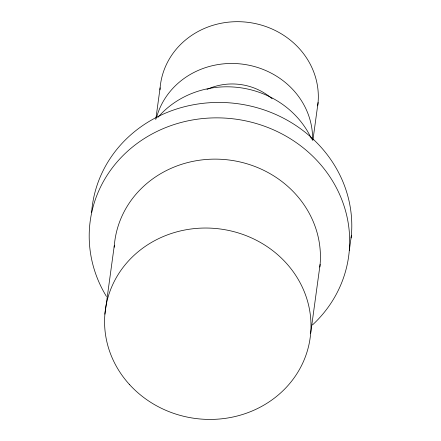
<?xml version="1.0" encoding="UTF-8"?>
<svg xmlns="http://www.w3.org/2000/svg" width="441" height="441" viewBox="0 0 441 441"><rect width="100%" height="100%" fill="white"/><g stroke="black" fill="none" stroke-linecap="round" stroke-linejoin="round"><path stroke-width="0.66" d="M104.897 314.179L114.335 245.273M155.772 119.494L160.111 87.82M312.917 140.221L318.082 102.483M310.673 333.28L320.111 264.374M349.283 250.675L351.394 235.251M114.191 247.274A103.348 95.548 7.8 0 1 225.715 159.636A103.348 95.548 7.8 0 1 319.841 267.042M106.468 296.495A130.415 120.575 7.8 0 1 144.576 138.358A130.415 120.575 7.8 0 1 318.727 162.426A130.415 120.575 7.8 0 1 312.46 324.956M91.612 212.501A130.415 120.575 7.8 0 1 232.55 103.106A130.415 120.575 7.8 0 1 351.13 237.958M157.917 117.383A90.234 83.426 7.8 0 1 311.605 139.036M206.983 89.446A57.209 52.892 7.8 0 1 272.119 98.773M159.967 89.854A79.341 73.355 7.8 0 1 246.072 22.122A79.341 73.355 7.8 0 1 317.707 105.873M156.373 118.111A79.341 73.355 7.8 0 1 243.686 64.309A79.341 73.355 7.8 0 1 312.586 140.177M129.285 384.309A103.348 95.548 7.8 0 0 305.062 357.601A103.348 95.548 7.8 0 0 189.007 229.281A103.348 95.548 7.8 0 0 129.285 384.309"/></g></svg>
